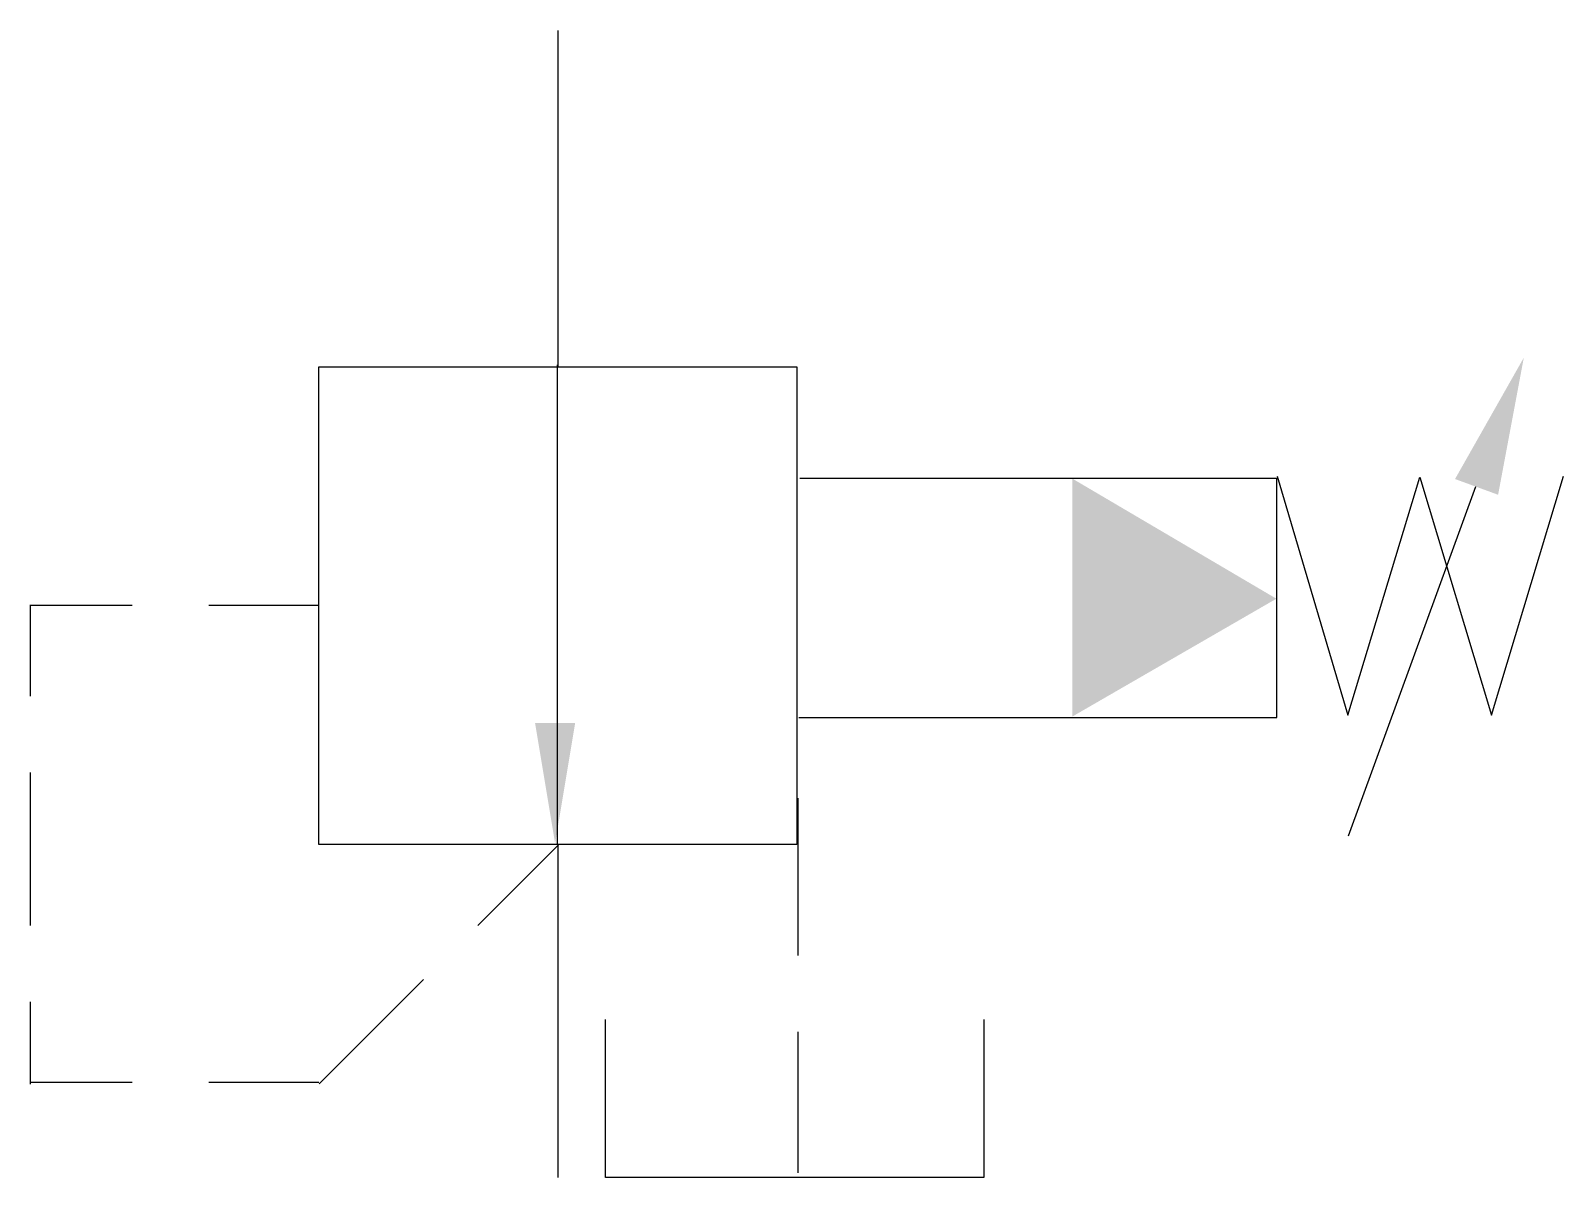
# Model space of a CAD drawing. Extents: x 89.3 to 121.4, y 60.7 to 84.7.
import ezdxf

# ---------------------------------------------------------------- set-up
doc = ezdxf.new("R2010")
doc.units = 0
doc.header["$LTSCALE"] = 5
doc.header["$MEASUREMENT"] = 0
doc.layers.add('11', color=1, linetype='CONTINUOUS')
doc.layers.add('12', color=2, linetype='CONTINUOUS')

# ---------------------------------------------------------------- blocks, each defined once
blk = doc.blocks.new('5171', base_point=(201.305, 88.5))
at = {"layer": '11'}
for p, q in [((201.383, 88.426), (201.383, 93.426)), ((213.383, 93.426), (213.383, 88.426)), ((213.383, 88.426), (201.383, 88.426))]:
    blk.add_line(p, q, dxfattribs=at)

msp = doc.modelspace()

# ---------------------------------------------------------------- linework, layer by layer
at = {"layer": '11'}
for p, q in [((100.334, 84.684), (100.334, 77.652)), ((95.331, 67.652), (95.331, 77.652)), ((95.331, 77.652), (105.331, 77.652)), ((100.316, 77.694), (100.316, 67.678)), ((105.331, 77.652), (105.331, 67.652)), ((115.377, 75.359), (116.859, 70.361)), ((119.864, 70.361), (121.367, 75.359)), ((115.374, 75.314), (105.394, 75.314)), ((115.374, 70.314), (115.374, 75.314)), ((116.859, 70.361), (118.362, 75.343)), ((119.532, 75.137), (116.863, 67.831)), ((118.362, 75.343), (119.864, 70.361)), ((105.374, 70.314), (115.374, 70.314)), ((105.331, 67.652), (95.331, 67.652)), ((100.334, 67.652), (100.334, 60.689))]:
    msp.add_line(p, q, dxfattribs=at)
at = {"layer": '12'}
for p, q in [((89.305, 70.76), (89.305, 72.667)), ((91.429, 72.655), (89.305, 72.655)), ((95.331, 72.655), (93.029, 72.655)), ((89.305, 65.96), (89.305, 69.16)), ((105.354, 68.622), (105.354, 65.331)), ((100.351, 67.657), (98.656, 65.962)), ((97.524, 64.831), (95.342, 62.649)), ((89.305, 62.641), (89.305, 64.36)), ((105.354, 63.731), (105.354, 60.784)), ((91.429, 62.675), (89.305, 62.675)), ((95.331, 62.675), (93.029, 62.675))]:
    msp.add_line(p, q, dxfattribs=at)
for points in [[(119.101, 75.301), (120.002, 74.972), (120.54, 77.842)], [(111.094, 70.33), (115.364, 72.797), (111.094, 75.311)], [(99.856, 70.198), (100.696, 70.198), (100.276, 67.678)]]:
    msp.add_solid(points, dxfattribs=at)

# ---------------------------------------------------------------- block references
at = {"layer": '11', "xscale": 0.66, "yscale": 0.66, "zscale": 0.66}
msp.add_blockref('5171', (101.275, 60.738), dxfattribs=at)

doc.saveas('drawing.dxf')
